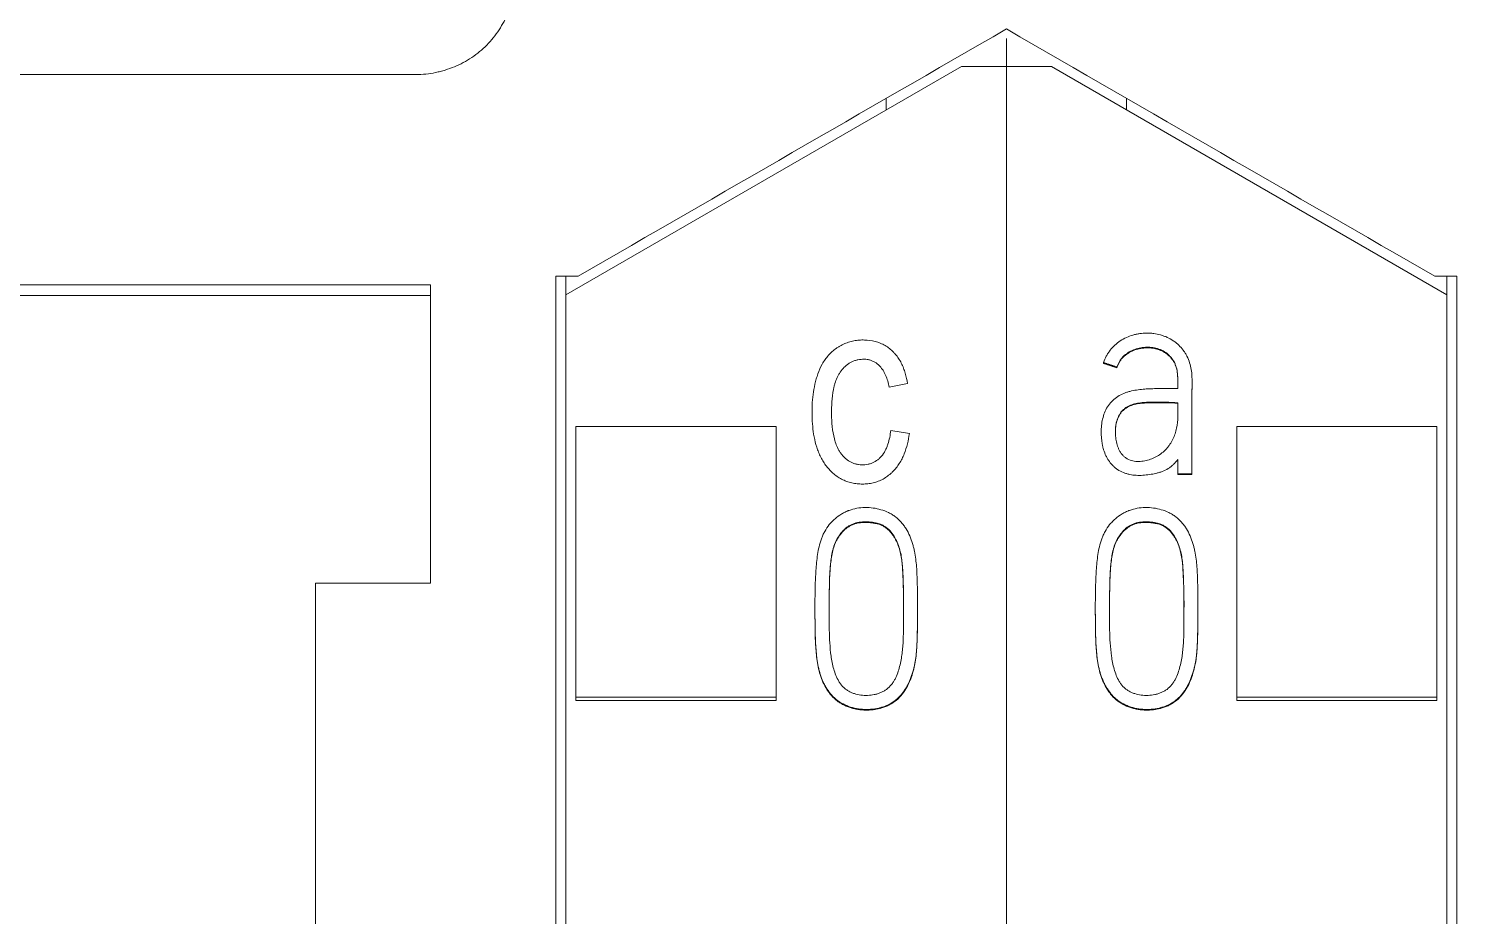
# Model space of a CAD drawing. Header units: millimetres. Extents: x 1359 to 3577, y 1336 to 3557.
# Drawn here: x 2826.41 to 2840.87, y 3309.29 to 3318.14 of the extents above; entities that cross this region are included whole.
import ezdxf

# ---------------------------------------------------------------- set-up
doc = ezdxf.new("R2010")
doc.units = ezdxf.units.MM
doc.set_wipeout_variables(frame=1)
doc.layers.add('000-PI-Oprema', color=30, linetype='Continuous', lineweight=5)

msp = doc.modelspace()

# ---------------------------------------------------------------- linework, layer by layer
for p, q in [((2956.571, 3315.201), (2756.571, 3315.201)), ((2956.571, 3313.805), (2756.571, 3313.805))]:
    msp.add_line(p, q)

# ---------------------------------------------------------------- next in the draw order: wipeouts: each hides what was drawn before it
msp.add_wipeout([(2801.371, 3330.083), (2836.171, 3330.083), (2836.171, 3183.083), (2801.371, 3183.083)])

# ---------------------------------------------------------------- next in the draw order: linework, layer by layer
at = {"layer": '000-PI-Oprema', "color": 0, "linetype": 'ByBlock', "lineweight": 0}
for p, q in [((2836.171, 3318.044), (2836.171, 3317.763)), ((2807.271, 3317.683), (2830.271, 3317.683)), ((2830.275, 3317.683), (2830.275, 3317.683)), ((2831.771, 3315.483), (2835.721, 3317.763)), ((2836.171, 3317.763), (2835.721, 3317.763)), ((2836.171, 3317.763), (2836.171, 3204.345)), ((2834.971, 3317.33), (2834.971, 3317.447)), ((2831.671, 3315.669), (2831.893, 3315.669)), ((2831.893, 3315.669), (2831.671, 3315.669)), ((2831.771, 3315.669), (2831.771, 3315.483)), ((2830.421, 3315.583), (2822.271, 3315.583)), ((2830.421, 3312.603), (2830.421, 3315.583)), ((2830.421, 3315.477), (2822.271, 3315.477)), ((2831.771, 3206.668), (2831.771, 3315.483)), ((2835.184, 3314.597), (2835, 3314.562)), ((2831.871, 3311.465), (2831.871, 3314.169)), ((2831.871, 3314.169), (2833.871, 3314.169)), ((2833.871, 3311.465), (2833.871, 3314.169)), ((2835.016, 3314.129), (2835.202, 3314.099)), ((2830.421, 3312.603), (2829.271, 3312.603)), ((2834.259, 3312.362), (2834.259, 3312.356)), ((2835.283, 3312.315), (2835.283, 3312.321)), ((2831.871, 3311.465), (2833.871, 3311.465)), ((2831.871, 3311.431), (2831.871, 3311.465)), ((2833.871, 3311.431), (2833.871, 3311.465)), ((2831.871, 3311.431), (2833.871, 3311.431))]:
    msp.add_line(p, q, dxfattribs=at)
for points, knots in [([(2831.271, 3318.683), (2831.271, 3318.617), (2831.265, 3318.553), (2831.246, 3318.458), (2831.238, 3318.426), (2831.219, 3318.364), (2831.208, 3318.333), (2831.171, 3318.242), (2831.14, 3318.185), (2831.087, 3318.103), (2831.068, 3318.077), (2831.026, 3318.026), (2831.004, 3318.001), (2830.936, 3317.932), (2830.886, 3317.891), (2830.804, 3317.836), (2830.776, 3317.819), (2830.718, 3317.788), (2830.659, 3317.76), (2830.598, 3317.738), (2830.551, 3317.723), (2830.535, 3317.719), (2830.503, 3317.711), (2830.487, 3317.707), (2830.407, 3317.69), (2830.341, 3317.683), (2830.275, 3317.683)], [0, 0, 0, 0, 0.125, 0.125, 0.1875, 0.1875, 0.25, 0.25, 0.375, 0.375, 0.4375, 0.4375, 0.5, 0.5, 0.625, 0.625, 0.6875, 0.6875, 0.75, 0.8125, 0.8125, 0.84375, 0.84375, 0.875, 0.875, 1, 1, 1, 1]), ([(2831.671, 3206.382), (2831.671, 3209.723), (2831.671, 3217.688), (2831.671, 3230.328), (2831.671, 3245.814), (2831.671, 3260.108), (2831.671, 3274.318), (2831.671, 3288.885), (2831.671, 3303.055), (2831.671, 3312.625), (2831.671, 3315.669)], [0, 0, 0, 0, 0.091483, 0.21812, 0.346206, 0.515858, 0.610111, 0.736264, 0.916066, 1, 1, 1, 1]), ([(2835.202, 3314.099), (2835.197, 3314.064), (2835.191, 3314.029), (2835.174, 3313.961), (2835.164, 3313.928), (2835.144, 3313.879), (2835.137, 3313.862), (2835.12, 3313.831), (2835.111, 3313.815), (2835.083, 3313.77), (2835.06, 3313.742), (2835.029, 3313.71), (2835.022, 3313.704), (2835.009, 3313.692), (2834.988, 3313.675), (2834.952, 3313.65), (2834.92, 3313.633), (2834.896, 3313.623), (2834.887, 3313.62), (2834.87, 3313.614), (2834.844, 3313.606), (2834.818, 3313.6), (2834.783, 3313.596), (2834.765, 3313.594), (2834.729, 3313.594), (2834.711, 3313.594), (2834.675, 3313.597), (2834.657, 3313.6), (2834.622, 3313.607), (2834.604, 3313.611), (2834.57, 3313.622), (2834.537, 3313.636), (2834.506, 3313.653), (2834.476, 3313.672), (2834.462, 3313.683), (2834.421, 3313.718), (2834.396, 3313.744), (2834.363, 3313.786), (2834.353, 3313.801), (2834.334, 3313.831), (2834.317, 3313.862), (2834.302, 3313.895), (2834.289, 3313.928), (2834.282, 3313.945), (2834.266, 3313.996), (2834.258, 3314.03), (2834.244, 3314.099), (2834.24, 3314.135), (2834.233, 3314.205), (2834.231, 3314.241), (2834.23, 3314.312), (2834.23, 3314.347), (2834.233, 3314.417), (2834.236, 3314.452), (2834.245, 3314.522), (2834.251, 3314.557), (2834.263, 3314.608), (2834.267, 3314.626), (2834.277, 3314.66), (2834.282, 3314.677), (2834.3, 3314.728), (2834.314, 3314.761), (2834.341, 3314.807), (2834.35, 3314.823), (2834.371, 3314.852), (2834.382, 3314.866), (2834.417, 3314.906), (2834.444, 3314.93), (2834.481, 3314.955), (2834.489, 3314.96), (2834.504, 3314.969), (2834.528, 3314.983), (2834.568, 3315.002), (2834.603, 3315.013), (2834.638, 3315.022), (2834.655, 3315.026), (2834.691, 3315.031), (2834.709, 3315.032), (2834.745, 3315.033), (2834.763, 3315.032), (2834.817, 3315.028), (2834.852, 3315.022), (2834.903, 3315.005), (2834.92, 3314.998), (2834.952, 3314.982), (2834.983, 3314.964), (2835.011, 3314.942), (2835.031, 3314.924), (2835.038, 3314.917), (2835.05, 3314.904), (2835.056, 3314.898), (2835.085, 3314.863), (2835.105, 3314.833), (2835.13, 3314.785), (2835.137, 3314.769), (2835.15, 3314.735), (2835.156, 3314.718), (2835.171, 3314.667), (2835.179, 3314.632), (2835.184, 3314.597)], [0, 0, 0, 0, 0.03125, 0.03125, 0.0625, 0.0625, 0.078125, 0.078125, 0.09375, 0.09375, 0.125, 0.125, 0.132813, 0.132813, 0.140625, 0.15625, 0.171875, 0.171875, 0.179688, 0.179688, 0.1875, 0.203125, 0.203125, 0.21875, 0.21875, 0.234375, 0.234375, 0.25, 0.25, 0.265625, 0.265625, 0.28125, 0.296875, 0.296875, 0.3125, 0.3125, 0.34375, 0.34375, 0.359375, 0.359375, 0.375, 0.390625, 0.390625, 0.40625, 0.40625, 0.4375, 0.4375, 0.46875, 0.46875, 0.5, 0.5, 0.53125, 0.53125, 0.5625, 0.5625, 0.59375, 0.59375, 0.609375, 0.609375, 0.625, 0.625, 0.65625, 0.65625, 0.671875, 0.671875, 0.6875, 0.6875, 0.71875, 0.71875, 0.726562, 0.726562, 0.734375, 0.75, 0.765625, 0.765625, 0.78125, 0.78125, 0.796875, 0.796875, 0.8125, 0.8125, 0.84375, 0.84375, 0.859375, 0.859375, 0.875, 0.890625, 0.890625, 0.898438, 0.898438, 0.90625, 0.90625, 0.9375, 0.9375, 0.953125, 0.953125, 0.96875, 0.96875, 1, 1, 1, 1]), ([(2835, 3314.562), (2834.996, 3314.583), (2834.992, 3314.603), (2834.98, 3314.643), (2834.973, 3314.662), (2834.961, 3314.691), (2834.956, 3314.7), (2834.946, 3314.719), (2834.935, 3314.737), (2834.922, 3314.753), (2834.909, 3314.769), (2834.901, 3314.777), (2834.878, 3314.798), (2834.861, 3314.81), (2834.833, 3314.824), (2834.823, 3314.828), (2834.803, 3314.834), (2834.792, 3314.836), (2834.772, 3314.839), (2834.761, 3314.84), (2834.74, 3314.841), (2834.729, 3314.84), (2834.709, 3314.838), (2834.698, 3314.837), (2834.678, 3314.833), (2834.667, 3314.83), (2834.637, 3314.82), (2834.618, 3314.811), (2834.592, 3314.794), (2834.583, 3314.788), (2834.567, 3314.774), (2834.559, 3314.767), (2834.537, 3314.745), (2834.524, 3314.729), (2834.506, 3314.703), (2834.5, 3314.694), (2834.49, 3314.676), (2834.485, 3314.666), (2834.473, 3314.638), (2834.465, 3314.619), (2834.456, 3314.589), (2834.453, 3314.579), (2834.448, 3314.558), (2834.446, 3314.548), (2834.436, 3314.497), (2834.431, 3314.456), (2834.425, 3314.374), (2834.424, 3314.333), (2834.425, 3314.25), (2834.427, 3314.209), (2834.436, 3314.126), (2834.443, 3314.086), (2834.458, 3314.025), (2834.465, 3314.005), (2834.479, 3313.967), (2834.488, 3313.948), (2834.504, 3313.921), (2834.51, 3313.912), (2834.522, 3313.895), (2834.535, 3313.879), (2834.549, 3313.864), (2834.564, 3313.849), (2834.572, 3313.842), (2834.597, 3313.824), (2834.615, 3313.813), (2834.644, 3313.801), (2834.654, 3313.798), (2834.674, 3313.792), (2834.695, 3313.788), (2834.716, 3313.786), (2834.737, 3313.786), (2834.747, 3313.786), (2834.768, 3313.787), (2834.779, 3313.789), (2834.799, 3313.793), (2834.809, 3313.796), (2834.839, 3313.806), (2834.858, 3313.816), (2834.883, 3313.834), (2834.892, 3313.84), (2834.907, 3313.854), (2834.914, 3313.862), (2834.921, 3313.87)], [0, 0, 0, 0, 0.03125, 0.03125, 0.0625, 0.0625, 0.078125, 0.078125, 0.09375, 0.109375, 0.109375, 0.125, 0.125, 0.15625, 0.15625, 0.171875, 0.171875, 0.1875, 0.1875, 0.203125, 0.203125, 0.21875, 0.21875, 0.234375, 0.234375, 0.25, 0.25, 0.28125, 0.28125, 0.296875, 0.296875, 0.3125, 0.3125, 0.34375, 0.34375, 0.359375, 0.359375, 0.375, 0.375, 0.40625, 0.40625, 0.421875, 0.421875, 0.4375, 0.4375, 0.5, 0.5, 0.5625, 0.5625, 0.625, 0.625, 0.6875, 0.6875, 0.71875, 0.71875, 0.75, 0.75, 0.765625, 0.765625, 0.78125, 0.796875, 0.796875, 0.8125, 0.8125, 0.84375, 0.84375, 0.859375, 0.859375, 0.875, 0.890625, 0.890625, 0.90625, 0.90625, 0.921875, 0.921875, 0.9375, 0.9375, 0.96875, 0.96875, 0.984375, 0.984375, 1, 1, 1, 1]), ([(2834.921, 3313.87), (2834.937, 3313.887), (2834.95, 3313.907), (2834.966, 3313.938), (2834.971, 3313.948), (2834.98, 3313.97), (2834.984, 3313.981), (2834.995, 3314.014), (2835.001, 3314.037), (2835.01, 3314.083), (2835.013, 3314.106), (2835.016, 3314.129)], [0, 0, 0, 0, 0.25, 0.25, 0.375, 0.375, 0.5, 0.5, 0.75, 0.75, 1, 1, 1, 1]), ([(2834.6, 3313.331), (2834.626, 3313.34), (2834.652, 3313.347), (2834.704, 3313.357), (2834.731, 3313.359), (2834.786, 3313.36), (2834.813, 3313.358), (2834.866, 3313.351), (2834.892, 3313.345), (2834.944, 3313.33), (2834.97, 3313.321), (2835.006, 3313.303), (2835.018, 3313.297), (2835.041, 3313.283), (2835.052, 3313.275), (2835.085, 3313.251), (2835.104, 3313.233), (2835.13, 3313.202), (2835.139, 3313.192), (2835.155, 3313.17), (2835.162, 3313.159), (2835.183, 3313.124), (2835.195, 3313.1), (2835.216, 3313.051), (2835.225, 3313.026), (2835.237, 3312.988), (2835.241, 3312.975), (2835.247, 3312.949), (2835.256, 3312.91), (2835.271, 3312.819), (2835.276, 3312.74), (2835.28, 3312.634), (2835.282, 3312.581), (2835.283, 3312.476), (2835.283, 3312.423), (2835.283, 3312.317), (2835.283, 3312.212), (2835.282, 3312.106), (2835.278, 3312), (2835.276, 3311.948), (2835.265, 3311.843), (2835.256, 3311.79), (2835.239, 3311.726), (2835.235, 3311.713), (2835.227, 3311.687), (2835.222, 3311.674), (2835.208, 3311.636), (2835.198, 3311.612), (2835.179, 3311.576), (2835.173, 3311.564), (2835.159, 3311.541), (2835.151, 3311.53), (2835.128, 3311.497), (2835.11, 3311.477), (2835.081, 3311.449), (2835.071, 3311.44), (2835.049, 3311.424), (2835.038, 3311.416), (2835.004, 3311.395), (2834.979, 3311.383), (2834.941, 3311.369), (2834.928, 3311.365), (2834.902, 3311.357), (2834.889, 3311.354), (2834.849, 3311.347), (2834.822, 3311.344), (2834.768, 3311.342), (2834.741, 3311.343), (2834.687, 3311.349), (2834.661, 3311.354), (2834.622, 3311.364), (2834.609, 3311.368), (2834.583, 3311.378), (2834.57, 3311.383), (2834.534, 3311.4), (2834.51, 3311.413), (2834.478, 3311.437), (2834.467, 3311.446), (2834.447, 3311.464), (2834.437, 3311.474), (2834.41, 3311.504), (2834.394, 3311.525), (2834.372, 3311.56), (2834.365, 3311.571), (2834.352, 3311.595), (2834.346, 3311.607), (2834.33, 3311.644), (2834.32, 3311.669), (2834.308, 3311.707), (2834.305, 3311.72), (2834.298, 3311.746), (2834.295, 3311.76), (2834.287, 3311.799), (2834.282, 3311.826), (2834.265, 3311.958), (2834.262, 3312.065), (2834.26, 3312.225), (2834.259, 3312.278), (2834.259, 3312.385), (2834.259, 3312.438), (2834.261, 3312.545), (2834.262, 3312.598), (2834.267, 3312.704), (2834.27, 3312.757), (2834.281, 3312.863), (2834.288, 3312.916), (2834.306, 3312.994), (2834.314, 3313.02), (2834.328, 3313.059), (2834.333, 3313.071), (2834.344, 3313.096), (2834.35, 3313.108), (2834.37, 3313.144), (2834.385, 3313.167), (2834.411, 3313.199), (2834.42, 3313.209), (2834.439, 3313.228), (2834.449, 3313.238), (2834.48, 3313.265), (2834.502, 3313.281), (2834.538, 3313.302), (2834.55, 3313.308), (2834.568, 3313.317), (2834.578, 3313.322), (2834.587, 3313.326), (2834.594, 3313.328), (2834.597, 3313.329), (2834.6, 3313.331)], [0, 0, 0, 0, 0.015625, 0.015625, 0.03125, 0.03125, 0.046875, 0.046875, 0.0625, 0.0625, 0.078125, 0.078125, 0.085937, 0.085937, 0.09375, 0.09375, 0.109375, 0.109375, 0.117187, 0.117187, 0.125, 0.125, 0.140625, 0.140625, 0.15625, 0.15625, 0.164063, 0.164063, 0.171875, 0.1875, 0.21875, 0.21875, 0.25, 0.25, 0.28125, 0.28125, 0.3125, 0.34375, 0.34375, 0.375, 0.375, 0.40625, 0.40625, 0.414063, 0.414063, 0.421875, 0.421875, 0.4375, 0.4375, 0.445313, 0.445313, 0.453125, 0.453125, 0.46875, 0.46875, 0.476563, 0.476563, 0.484375, 0.484375, 0.5, 0.5, 0.507813, 0.507813, 0.515625, 0.515625, 0.53125, 0.53125, 0.546875, 0.546875, 0.5625, 0.5625, 0.570313, 0.570313, 0.578125, 0.578125, 0.59375, 0.59375, 0.601563, 0.601563, 0.609375, 0.609375, 0.625, 0.625, 0.632813, 0.632813, 0.640625, 0.640625, 0.65625, 0.65625, 0.664063, 0.664063, 0.671875, 0.671875, 0.6875, 0.6875, 0.75, 0.75, 0.78125, 0.78125, 0.8125, 0.8125, 0.84375, 0.84375, 0.875, 0.875, 0.90625, 0.90625, 0.921875, 0.921875, 0.929688, 0.929688, 0.9375, 0.9375, 0.953125, 0.953125, 0.960938, 0.960938, 0.96875, 0.96875, 0.984375, 0.984375, 0.992188, 0.992188, 0.996094, 0.998047, 0.998047, 1, 1, 1, 1]), ([(2834.943, 3313.178), (2834.963, 3313.167), (2834.981, 3313.154), (2835.013, 3313.123), (2835.027, 3313.105), (2835.052, 3313.068), (2835.063, 3313.049), (2835.082, 3313.009), (2835.091, 3312.988), (2835.112, 3312.924), (2835.121, 3312.881), (2835.129, 3312.815), (2835.131, 3312.793), (2835.135, 3312.748), (2835.136, 3312.726), (2835.141, 3312.615), (2835.144, 3312.526), (2835.145, 3312.348), (2835.144, 3312.259), (2835.143, 3312.125), (2835.142, 3312.058), (2835.138, 3311.991), (2835.134, 3311.947), (2835.132, 3311.925), (2835.124, 3311.859), (2835.116, 3311.815), (2835.099, 3311.751), (2835.093, 3311.729), (2835.078, 3311.687), (2835.069, 3311.666), (2835.054, 3311.637), (2835.048, 3311.627), (2835.036, 3311.608), (2835.029, 3311.599), (2835.009, 3311.573), (2834.993, 3311.557), (2834.966, 3311.537), (2834.956, 3311.531), (2834.936, 3311.52), (2834.926, 3311.515), (2834.906, 3311.506), (2834.895, 3311.502), (2834.873, 3311.496), (2834.863, 3311.493), (2834.83, 3311.486), (2834.808, 3311.484), (2834.774, 3311.483), (2834.763, 3311.483), (2834.74, 3311.484), (2834.729, 3311.485), (2834.696, 3311.489), (2834.674, 3311.494), (2834.642, 3311.504), (2834.631, 3311.508), (2834.611, 3311.517), (2834.591, 3311.528), (2834.572, 3311.54), (2834.554, 3311.554), (2834.546, 3311.562), (2834.53, 3311.578), (2834.523, 3311.586), (2834.51, 3311.604), (2834.504, 3311.614), (2834.486, 3311.642), (2834.477, 3311.663), (2834.46, 3311.704), (2834.453, 3311.725), (2834.441, 3311.768), (2834.436, 3311.789), (2834.427, 3311.833), (2834.416, 3311.898), (2834.41, 3311.963), (2834.402, 3312.094), (2834.401, 3312.182), (2834.401, 3312.314), (2834.401, 3312.358), (2834.401, 3312.446), (2834.402, 3312.49), (2834.403, 3312.578), (2834.404, 3312.622), (2834.408, 3312.709), (2834.411, 3312.753), (2834.419, 3312.841), (2834.425, 3312.884), (2834.438, 3312.938), (2834.441, 3312.949), (2834.447, 3312.97), (2834.45, 3312.98), (2834.462, 3313.011), (2834.471, 3313.031), (2834.493, 3313.069), (2834.505, 3313.087), (2834.533, 3313.121), (2834.548, 3313.137), (2834.574, 3313.159), (2834.583, 3313.165), (2834.601, 3313.177), (2834.611, 3313.183), (2834.631, 3313.192), (2834.641, 3313.197), (2834.662, 3313.204), (2834.673, 3313.207), (2834.705, 3313.213), (2834.727, 3313.216), (2834.76, 3313.217), (2834.772, 3313.217), (2834.794, 3313.216), (2834.805, 3313.215), (2834.838, 3313.211), (2834.859, 3313.208), (2834.892, 3313.2), (2834.902, 3313.196), (2834.918, 3313.19), (2834.926, 3313.187), (2834.933, 3313.184), (2834.938, 3313.181), (2834.941, 3313.18), (2834.943, 3313.178)], [0, 0, 0, 0, 0.015625, 0.015625, 0.03125, 0.03125, 0.046875, 0.046875, 0.0625, 0.0625, 0.09375, 0.09375, 0.109375, 0.109375, 0.125, 0.125, 0.1875, 0.1875, 0.25, 0.25, 0.28125, 0.296875, 0.296875, 0.3125, 0.3125, 0.34375, 0.34375, 0.359375, 0.359375, 0.375, 0.375, 0.382812, 0.382812, 0.390625, 0.390625, 0.40625, 0.40625, 0.414062, 0.414062, 0.421875, 0.421875, 0.429687, 0.429687, 0.4375, 0.4375, 0.453125, 0.453125, 0.460937, 0.460937, 0.46875, 0.46875, 0.484375, 0.484375, 0.492187, 0.492187, 0.5, 0.507812, 0.507812, 0.515625, 0.515625, 0.523437, 0.523437, 0.53125, 0.53125, 0.546875, 0.546875, 0.5625, 0.5625, 0.578125, 0.578125, 0.59375, 0.625, 0.625, 0.6875, 0.6875, 0.71875, 0.71875, 0.75, 0.75, 0.78125, 0.78125, 0.8125, 0.8125, 0.84375, 0.84375, 0.851562, 0.851562, 0.859375, 0.859375, 0.875, 0.875, 0.890625, 0.890625, 0.90625, 0.90625, 0.914062, 0.914062, 0.921875, 0.921875, 0.929687, 0.929687, 0.9375, 0.9375, 0.953125, 0.953125, 0.960937, 0.960937, 0.96875, 0.96875, 0.984375, 0.984375, 0.992187, 0.992187, 0.996094, 0.998047, 0.998047, 1, 1, 1, 1]), ([(2834.943, 3313.172), (2834.923, 3313.183), (2834.902, 3313.191), (2834.87, 3313.199), (2834.859, 3313.201), (2834.837, 3313.205), (2834.826, 3313.206), (2834.792, 3313.21), (2834.77, 3313.211), (2834.726, 3313.209), (2834.704, 3313.207), (2834.671, 3313.2), (2834.66, 3313.197), (2834.639, 3313.19), (2834.628, 3313.185), (2834.608, 3313.175), (2834.599, 3313.17), (2834.58, 3313.157), (2834.571, 3313.15), (2834.554, 3313.136), (2834.546, 3313.128), (2834.53, 3313.112), (2834.523, 3313.103), (2834.502, 3313.077), (2834.49, 3313.058), (2834.474, 3313.029), (2834.469, 3313.019), (2834.46, 3312.998), (2834.456, 3312.988), (2834.444, 3312.956), (2834.438, 3312.935), (2834.424, 3312.87), (2834.418, 3312.826), (2834.41, 3312.738), (2834.407, 3312.694), (2834.404, 3312.605), (2834.403, 3312.561), (2834.401, 3312.472), (2834.401, 3312.428), (2834.401, 3312.345), (2834.401, 3312.306), (2834.401, 3312.267)], [0, 0, 0, 0, 0.050638, 0.050638, 0.075957, 0.075957, 0.101276, 0.101276, 0.151914, 0.151914, 0.202552, 0.202552, 0.227871, 0.227871, 0.25319, 0.25319, 0.278509, 0.278509, 0.303828, 0.303828, 0.329147, 0.329147, 0.354466, 0.354466, 0.405104, 0.405104, 0.430423, 0.430423, 0.455742, 0.455742, 0.50638, 0.50638, 0.607656, 0.607656, 0.708933, 0.708933, 0.810209, 0.810209, 0.911485, 0.911485, 1, 1, 1, 1]), ([(2835.145, 3312.363), (2835.145, 3312.388), (2835.145, 3312.413), (2835.143, 3312.526), (2835.141, 3312.615), (2835.134, 3312.747), (2835.132, 3312.791), (2835.12, 3312.878), (2835.111, 3312.921), (2835.09, 3312.983), (2835.082, 3313.004), (2835.067, 3313.034), (2835.062, 3313.043), (2835.051, 3313.063), (2835.039, 3313.081), (2835.026, 3313.099), (2835.012, 3313.116), (2835.005, 3313.125), (2834.988, 3313.14), (2834.98, 3313.147), (2834.967, 3313.157), (2834.962, 3313.161), (2834.953, 3313.167), (2834.948, 3313.169), (2834.943, 3313.172)], [0, 0, 0, 0, 0.086827, 0.086827, 0.391218, 0.391218, 0.543414, 0.543414, 0.695609, 0.695609, 0.771707, 0.771707, 0.809756, 0.809756, 0.847805, 0.885853, 0.885853, 0.923902, 0.923902, 0.961951, 0.961951, 0.980976, 0.980976, 1, 1, 1, 1]), ([(2829.271, 3312.603), (2829.271, 3310.58), (2829.271, 3302.031), (2829.271, 3288.885), (2829.271, 3274.318), (2829.271, 3260.108), (2829.271, 3245.814), (2829.271, 3230.328), (2829.271, 3217.569), (2829.271, 3208.688), (2829.271, 3204.43), (2829.271, 3203.633)], [0, 0, 0, 0, 0.055935, 0.236292, 0.362833, 0.457376, 0.627551, 0.756032, 0.883059, 0.978086, 1, 1, 1, 1]), ([(2834.259, 3312.356), (2834.259, 3312.294), (2834.26, 3312.231), (2834.261, 3312.115), (2834.262, 3312.061), (2834.267, 3311.955), (2834.271, 3311.901), (2834.286, 3311.795), (2834.296, 3311.742), (2834.315, 3311.678), (2834.32, 3311.665), (2834.329, 3311.64), (2834.334, 3311.628), (2834.35, 3311.591), (2834.363, 3311.568), (2834.384, 3311.534), (2834.392, 3311.523), (2834.408, 3311.501), (2834.416, 3311.491), (2834.443, 3311.461), (2834.463, 3311.442), (2834.495, 3311.418), (2834.506, 3311.411), (2834.53, 3311.397), (2834.541, 3311.39), (2834.578, 3311.373), (2834.603, 3311.363), (2834.642, 3311.352), (2834.655, 3311.349), (2834.682, 3311.344), (2834.695, 3311.342), (2834.735, 3311.337), (2834.762, 3311.336), (2834.803, 3311.337), (2834.816, 3311.338), (2834.843, 3311.34), (2834.856, 3311.342), (2834.896, 3311.349), (2834.922, 3311.356), (2834.96, 3311.369), (2834.973, 3311.375), (2834.997, 3311.386), (2835.009, 3311.392), (2835.044, 3311.413), (2835.066, 3311.428), (2835.096, 3311.456), (2835.105, 3311.466), (2835.123, 3311.486), (2835.14, 3311.507), (2835.155, 3311.529), (2835.169, 3311.552), (2835.176, 3311.564), (2835.195, 3311.599), (2835.206, 3311.624), (2835.225, 3311.674), (2835.233, 3311.699), (2835.247, 3311.751), (2835.253, 3311.777), (2835.263, 3311.83), (2835.267, 3311.856), (2835.275, 3311.936), (2835.278, 3311.989), (2835.281, 3312.095), (2835.282, 3312.148), (2835.283, 3312.239), (2835.283, 3312.277), (2835.283, 3312.314)], [0, 0, 0, 0, 0.073866, 0.073866, 0.136839, 0.136839, 0.199811, 0.199811, 0.262783, 0.262783, 0.278526, 0.278526, 0.29427, 0.29427, 0.325756, 0.325756, 0.341499, 0.341499, 0.357242, 0.357242, 0.388728, 0.388728, 0.404471, 0.404471, 0.420214, 0.420214, 0.4517, 0.4517, 0.467443, 0.467443, 0.483186, 0.483186, 0.514673, 0.514673, 0.530416, 0.530416, 0.546159, 0.546159, 0.577645, 0.577645, 0.593388, 0.593388, 0.609131, 0.609131, 0.640617, 0.640617, 0.65636, 0.65636, 0.672103, 0.687846, 0.687846, 0.703589, 0.703589, 0.735076, 0.735076, 0.766562, 0.766562, 0.798048, 0.798048, 0.829534, 0.829534, 0.892506, 0.892506, 0.955479, 0.955479, 1, 1, 1, 1])]:
    msp.add_open_spline(points, degree=3, knots=knots, dxfattribs=at)
for points in [[(2836.171, 3318.139), (2834.745, 3317.315), (2833.319, 3316.492), (2831.893, 3315.669)], [(2830.271, 3317.683), (2830.273, 3317.683), (2830.274, 3317.683), (2830.275, 3317.683)]]:
    msp.add_open_spline(points, degree=3, dxfattribs=at)

# ---------------------------------------------------------------- next in the draw order: wipeouts: each hides what was drawn before it
msp.add_wipeout([(2836.171, 3330.083), (2870.971, 3330.083), (2870.971, 3183.083), (2836.171, 3183.083)])

# ---------------------------------------------------------------- next in the draw order: linework, layer by layer
for p, q in [((2836.171, 3318.044), (2836.171, 3317.763)), ((2836.171, 3317.763), (2836.171, 3204.345)), ((2836.621, 3317.763), (2836.171, 3317.763)), ((2836.621, 3317.763), (2840.571, 3315.483)), ((2837.371, 3317.33), (2837.371, 3317.447)), ((2840.671, 3315.669), (2840.45, 3315.669)), ((2840.671, 3315.669), (2840.45, 3315.669)), ((2840.571, 3315.669), (2840.571, 3315.483)), ((2840.571, 3315.483), (2840.571, 3206.668)), ((2837.141, 3314.807), (2837.141, 3314.8)), ((2837.275, 3314.762), (2837.275, 3314.756)), ((2838.026, 3314.606), (2838.026, 3314.612)), ((2837.882, 3314.406), (2837.882, 3314.269)), ((2837.118, 3314.117), (2837.118, 3314.111)), ((2838.471, 3311.465), (2838.471, 3314.169)), ((2840.471, 3314.169), (2838.471, 3314.169)), ((2840.471, 3311.465), (2840.471, 3314.169)), ((2837.882, 3313.838), (2837.882, 3313.695)), ((2837.882, 3313.695), (2837.882, 3313.688)), ((2837.882, 3313.695), (2838.023, 3313.695)), ((2838.023, 3313.688), (2837.882, 3313.688)), ((2838.023, 3313.695), (2838.023, 3313.688)), ((2837.059, 3312.362), (2837.059, 3312.356)), ((2838.083, 3312.315), (2838.083, 3312.321)), ((2838.471, 3311.431), (2838.471, 3311.465)), ((2840.471, 3311.465), (2838.471, 3311.465)), ((2840.471, 3311.431), (2840.471, 3311.465)), ((2840.471, 3311.431), (2838.471, 3311.431))]:
    msp.add_line(p, q, dxfattribs=at)
msp.add_polyline3d([(2837.141, 3314.8, 0), (2837.144, 3314.799, 0), (2837.147, 3314.799, 0), (2837.149, 3314.798, 0), (2837.152, 3314.797, 0), (2837.155, 3314.796, 0), (2837.157, 3314.795, 0), (2837.16, 3314.794, 0), (2837.163, 3314.793, 0), (2837.165, 3314.792, 0), (2837.168, 3314.792, 0), (2837.171, 3314.791, 0), (2837.173, 3314.79, 0), (2837.176, 3314.789, 0), (2837.179, 3314.788, 0), (2837.181, 3314.787, 0), (2837.184, 3314.786, 0), (2837.187, 3314.785, 0), (2837.189, 3314.784, 0), (2837.192, 3314.784, 0), (2837.195, 3314.783, 0), (2837.197, 3314.782, 0), (2837.2, 3314.781, 0), (2837.203, 3314.78, 0), (2837.205, 3314.779, 0), (2837.208, 3314.778, 0), (2837.211, 3314.777, 0), (2837.213, 3314.777, 0), (2837.216, 3314.776, 0), (2837.219, 3314.775, 0), (2837.221, 3314.774, 0), (2837.224, 3314.773, 0), (2837.227, 3314.772, 0), (2837.229, 3314.771, 0), (2837.232, 3314.77, 0), (2837.235, 3314.769, 0), (2837.237, 3314.769, 0), (2837.24, 3314.768, 0), (2837.243, 3314.767, 0), (2837.245, 3314.766, 0), (2837.248, 3314.765, 0), (2837.251, 3314.764, 0), (2837.253, 3314.763, 0), (2837.256, 3314.762, 0), (2837.259, 3314.762, 0), (2837.261, 3314.761, 0), (2837.264, 3314.76, 0), (2837.267, 3314.759, 0), (2837.269, 3314.758, 0), (2837.272, 3314.757, 0), (2837.275, 3314.756, 0)], dxfattribs=at)
for points in [[(2840.45, 3315.669), (2839.023, 3316.492), (2837.597, 3317.315), (2836.171, 3318.139)], [(2838.026, 3314.606), (2838.026, 3314.579), (2838.025, 3314.552), (2838.024, 3314.525)]]:
    msp.add_open_spline(points, degree=3, dxfattribs=at)
for points, knots in [([(2840.671, 3315.669), (2840.671, 3312.625), (2840.671, 3303.055), (2840.671, 3288.885), (2840.671, 3274.318), (2840.671, 3260.108), (2840.671, 3245.814), (2840.671, 3230.328), (2840.671, 3217.688), (2840.671, 3209.723), (2840.671, 3206.382)], [0, 0, 0, 0, 0.083934, 0.263736, 0.389889, 0.484142, 0.653794, 0.78188, 0.908517, 1, 1, 1, 1]), ([(2838.023, 3313.695), (2838.023, 3313.787), (2838.023, 3313.88), (2838.023, 3314.019), (2838.023, 3314.066), (2838.024, 3314.158), (2838.024, 3314.205), (2838.024, 3314.274), (2838.024, 3314.298), (2838.023, 3314.344), (2838.023, 3314.39), (2838.023, 3314.437), (2838.023, 3314.483), (2838.024, 3314.506), (2838.025, 3314.576), (2838.027, 3314.622), (2838.023, 3314.692), (2838.021, 3314.715), (2838.013, 3314.761), (2838.007, 3314.783), (2837.994, 3314.827), (2837.985, 3314.849), (2837.969, 3314.88), (2837.964, 3314.891), (2837.952, 3314.91), (2837.945, 3314.92), (2837.924, 3314.948), (2837.909, 3314.965), (2837.884, 3314.989), (2837.875, 3314.997), (2837.857, 3315.011), (2837.847, 3315.018), (2837.818, 3315.038), (2837.798, 3315.049), (2837.766, 3315.064), (2837.755, 3315.068), (2837.733, 3315.076), (2837.722, 3315.08), (2837.689, 3315.089), (2837.666, 3315.094), (2837.631, 3315.099), (2837.619, 3315.1), (2837.596, 3315.101), (2837.584, 3315.102), (2837.549, 3315.102), (2837.526, 3315.1), (2837.492, 3315.095), (2837.48, 3315.093), (2837.457, 3315.088), (2837.446, 3315.085), (2837.39, 3315.069), (2837.348, 3315.049), (2837.289, 3315.01), (2837.271, 3314.996), (2837.237, 3314.965), (2837.221, 3314.948), (2837.2, 3314.92), (2837.193, 3314.911), (2837.18, 3314.891), (2837.163, 3314.861), (2837.149, 3314.829), (2837.141, 3314.807)], [0, 0, 0, 0, 0.125, 0.125, 0.1875, 0.1875, 0.25, 0.25, 0.28125, 0.28125, 0.3125, 0.34375, 0.34375, 0.375, 0.375, 0.4375, 0.4375, 0.46875, 0.46875, 0.5, 0.5, 0.53125, 0.53125, 0.546875, 0.546875, 0.5625, 0.5625, 0.59375, 0.59375, 0.609375, 0.609375, 0.625, 0.625, 0.65625, 0.65625, 0.671875, 0.671875, 0.6875, 0.6875, 0.71875, 0.71875, 0.734375, 0.734375, 0.75, 0.75, 0.78125, 0.78125, 0.796875, 0.796875, 0.8125, 0.8125, 0.875, 0.875, 0.90625, 0.90625, 0.9375, 0.9375, 0.953125, 0.953125, 0.96875, 1, 1, 1, 1]), ([(2837.275, 3314.762), (2837.281, 3314.782), (2837.29, 3314.8), (2837.305, 3314.827), (2837.311, 3314.835), (2837.323, 3314.851), (2837.33, 3314.859), (2837.352, 3314.881), (2837.368, 3314.893), (2837.402, 3314.916), (2837.421, 3314.925), (2837.458, 3314.941), (2837.478, 3314.947), (2837.518, 3314.956), (2837.538, 3314.959), (2837.569, 3314.961), (2837.579, 3314.961), (2837.599, 3314.96), (2837.61, 3314.959), (2837.64, 3314.956), (2837.66, 3314.952), (2837.69, 3314.943), (2837.699, 3314.94), (2837.718, 3314.932), (2837.728, 3314.928), (2837.755, 3314.913), (2837.772, 3314.901), (2837.795, 3314.881), (2837.802, 3314.874), (2837.816, 3314.859), (2837.829, 3314.843), (2837.84, 3314.826), (2837.85, 3314.808), (2837.854, 3314.799), (2837.866, 3314.77), (2837.871, 3314.751), (2837.877, 3314.721), (2837.879, 3314.711), (2837.881, 3314.69), (2837.881, 3314.68), (2837.882, 3314.649), (2837.882, 3314.629), (2837.882, 3314.588), (2837.882, 3314.568), (2837.882, 3314.547)], [0, 0, 0, 0, 0.0625, 0.0625, 0.09375, 0.09375, 0.125, 0.125, 0.1875, 0.1875, 0.25, 0.25, 0.3125, 0.3125, 0.375, 0.375, 0.40625, 0.40625, 0.4375, 0.4375, 0.5, 0.5, 0.53125, 0.53125, 0.5625, 0.5625, 0.625, 0.625, 0.65625, 0.65625, 0.6875, 0.71875, 0.71875, 0.75, 0.75, 0.8125, 0.8125, 0.84375, 0.84375, 0.875, 0.875, 0.9375, 0.9375, 1, 1, 1, 1]), ([(2837.882, 3314.634), (2837.882, 3314.644), (2837.882, 3314.653), (2837.881, 3314.673), (2837.881, 3314.684), (2837.879, 3314.704), (2837.877, 3314.714), (2837.872, 3314.744), (2837.866, 3314.764), (2837.854, 3314.792), (2837.85, 3314.801), (2837.84, 3314.819), (2837.829, 3314.836), (2837.816, 3314.852), (2837.803, 3314.867), (2837.795, 3314.874), (2837.772, 3314.895), (2837.755, 3314.906), (2837.728, 3314.921), (2837.719, 3314.925), (2837.7, 3314.933), (2837.681, 3314.94), (2837.661, 3314.945), (2837.641, 3314.949), (2837.63, 3314.951), (2837.6, 3314.954), (2837.579, 3314.955), (2837.549, 3314.953), (2837.538, 3314.952), (2837.518, 3314.949), (2837.508, 3314.948), (2837.478, 3314.941), (2837.458, 3314.935), (2837.43, 3314.923), (2837.421, 3314.919), (2837.403, 3314.909), (2837.394, 3314.904), (2837.368, 3314.887), (2837.352, 3314.875), (2837.33, 3314.853), (2837.323, 3314.845), (2837.311, 3314.829), (2837.299, 3314.812), (2837.29, 3314.794), (2837.282, 3314.775), (2837.278, 3314.766), (2837.275, 3314.756)], [0, 0, 0, 0, 0.033132, 0.033132, 0.067663, 0.067663, 0.102194, 0.102194, 0.171256, 0.171256, 0.205787, 0.205787, 0.240318, 0.274849, 0.274849, 0.30938, 0.30938, 0.378442, 0.378442, 0.412973, 0.412973, 0.447504, 0.482035, 0.482035, 0.516566, 0.516566, 0.585628, 0.585628, 0.620159, 0.620159, 0.65469, 0.65469, 0.723752, 0.723752, 0.758283, 0.758283, 0.792814, 0.792814, 0.861876, 0.861876, 0.896407, 0.896407, 0.930938, 0.965469, 0.965469, 1, 1, 1, 1]), ([(2837.882, 3314.547), (2837.838, 3314.548), (2837.794, 3314.548), (2837.728, 3314.548), (2837.706, 3314.547), (2837.662, 3314.547), (2837.618, 3314.546), (2837.574, 3314.544), (2837.53, 3314.54), (2837.508, 3314.538), (2837.464, 3314.532), (2837.442, 3314.529), (2837.41, 3314.521), (2837.399, 3314.518), (2837.378, 3314.512), (2837.368, 3314.509), (2837.337, 3314.497), (2837.317, 3314.488), (2837.279, 3314.466), (2837.262, 3314.453), (2837.228, 3314.424), (2837.213, 3314.409), (2837.186, 3314.374), (2837.174, 3314.356), (2837.155, 3314.316), (2837.147, 3314.296), (2837.134, 3314.254), (2837.129, 3314.233), (2837.124, 3314.201), (2837.123, 3314.19), (2837.12, 3314.168), (2837.118, 3314.135), (2837.118, 3314.103), (2837.12, 3314.06), (2837.122, 3314.038), (2837.127, 3314.006), (2837.128, 3313.995), (2837.133, 3313.973), (2837.135, 3313.962), (2837.143, 3313.931), (2837.15, 3313.91), (2837.163, 3313.88), (2837.168, 3313.87), (2837.178, 3313.851), (2837.184, 3313.841), (2837.202, 3313.814), (2837.215, 3313.797), (2837.238, 3313.773), (2837.246, 3313.766), (2837.263, 3313.752), (2837.272, 3313.745), (2837.3, 3313.727), (2837.319, 3313.717), (2837.35, 3313.705), (2837.36, 3313.701), (2837.381, 3313.695), (2837.392, 3313.692), (2837.424, 3313.685), (2837.446, 3313.682), (2837.49, 3313.68), (2837.512, 3313.68), (2837.556, 3313.683), (2837.578, 3313.685), (2837.621, 3313.692), (2837.643, 3313.696), (2837.675, 3313.703), (2837.685, 3313.706), (2837.707, 3313.712), (2837.717, 3313.716), (2837.748, 3313.727), (2837.768, 3313.736), (2837.796, 3313.754), (2837.805, 3313.76), (2837.822, 3313.774), (2837.83, 3313.781), (2837.854, 3313.804), (2837.869, 3313.821), (2837.882, 3313.838)], [0, 0, 0, 0, 0.0625, 0.0625, 0.09375, 0.09375, 0.125, 0.15625, 0.15625, 0.1875, 0.1875, 0.21875, 0.21875, 0.234375, 0.234375, 0.25, 0.25, 0.28125, 0.28125, 0.3125, 0.3125, 0.34375, 0.34375, 0.375, 0.375, 0.40625, 0.40625, 0.4375, 0.4375, 0.453125, 0.453125, 0.46875, 0.5, 0.5, 0.53125, 0.53125, 0.546875, 0.546875, 0.5625, 0.5625, 0.59375, 0.59375, 0.609375, 0.609375, 0.625, 0.625, 0.65625, 0.65625, 0.671875, 0.671875, 0.6875, 0.6875, 0.71875, 0.71875, 0.734375, 0.734375, 0.75, 0.75, 0.78125, 0.78125, 0.8125, 0.8125, 0.84375, 0.84375, 0.875, 0.875, 0.890625, 0.890625, 0.90625, 0.90625, 0.9375, 0.9375, 0.953125, 0.953125, 0.96875, 0.96875, 1, 1, 1, 1]), ([(2837.882, 3314.269), (2837.883, 3314.229), (2837.88, 3314.19), (2837.869, 3314.143), (2837.867, 3314.133), (2837.862, 3314.114), (2837.859, 3314.105), (2837.85, 3314.077), (2837.842, 3314.059), (2837.825, 3314.024), (2837.815, 3314.007), (2837.799, 3313.983), (2837.793, 3313.975), (2837.781, 3313.959), (2837.775, 3313.952), (2837.755, 3313.93), (2837.74, 3313.916), (2837.71, 3313.892), (2837.694, 3313.881), (2837.668, 3313.867), (2837.659, 3313.862), (2837.641, 3313.854), (2837.632, 3313.85), (2837.605, 3313.839), (2837.586, 3313.833), (2837.547, 3313.824), (2837.528, 3313.821), (2837.498, 3313.819), (2837.488, 3313.819), (2837.468, 3313.819), (2837.458, 3313.82), (2837.429, 3313.825), (2837.41, 3313.831), (2837.383, 3313.843), (2837.374, 3313.848), (2837.358, 3313.859), (2837.35, 3313.865), (2837.336, 3313.879), (2837.329, 3313.886), (2837.317, 3313.901), (2837.311, 3313.909), (2837.3, 3313.926), (2837.296, 3313.935), (2837.288, 3313.953), (2837.284, 3313.962), (2837.275, 3313.99), (2837.27, 3314.009), (2837.265, 3314.038), (2837.264, 3314.048), (2837.262, 3314.067), (2837.257, 3314.116), (2837.26, 3314.164), (2837.27, 3314.213), (2837.273, 3314.222), (2837.279, 3314.241), (2837.282, 3314.251), (2837.294, 3314.278), (2837.303, 3314.295), (2837.321, 3314.319), (2837.327, 3314.326), (2837.342, 3314.34), (2837.349, 3314.347), (2837.366, 3314.358), (2837.374, 3314.364), (2837.391, 3314.373), (2837.401, 3314.377), (2837.428, 3314.389), (2837.447, 3314.394), (2837.486, 3314.402), (2837.506, 3314.405), (2837.545, 3314.409), (2837.565, 3314.41), (2837.605, 3314.411), (2837.624, 3314.411), (2837.684, 3314.412), (2837.723, 3314.413), (2837.803, 3314.411), (2837.842, 3314.409), (2837.882, 3314.406)], [0, 0, 0, 0, 0.0625, 0.0625, 0.078125, 0.078125, 0.09375, 0.09375, 0.125, 0.125, 0.15625, 0.15625, 0.171875, 0.171875, 0.1875, 0.1875, 0.21875, 0.21875, 0.25, 0.25, 0.265625, 0.265625, 0.28125, 0.28125, 0.3125, 0.3125, 0.34375, 0.34375, 0.359375, 0.359375, 0.375, 0.375, 0.40625, 0.40625, 0.421875, 0.421875, 0.4375, 0.4375, 0.453125, 0.453125, 0.46875, 0.46875, 0.484375, 0.484375, 0.5, 0.5, 0.53125, 0.53125, 0.546875, 0.546875, 0.5625, 0.625, 0.625, 0.640625, 0.640625, 0.65625, 0.65625, 0.6875, 0.6875, 0.703125, 0.703125, 0.71875, 0.71875, 0.734375, 0.734375, 0.75, 0.75, 0.78125, 0.78125, 0.8125, 0.8125, 0.84375, 0.84375, 0.875, 0.875, 0.9375, 0.9375, 1, 1, 1, 1]), ([(2837.882, 3314.4), (2837.843, 3314.403), (2837.805, 3314.405), (2837.728, 3314.407), (2837.689, 3314.406), (2837.631, 3314.405), (2837.612, 3314.405), (2837.573, 3314.404), (2837.554, 3314.403), (2837.516, 3314.4), (2837.497, 3314.398), (2837.468, 3314.393), (2837.458, 3314.39), (2837.439, 3314.385), (2837.43, 3314.382), (2837.402, 3314.372), (2837.384, 3314.364), (2837.358, 3314.347), (2837.35, 3314.341), (2837.335, 3314.328), (2837.328, 3314.321), (2837.316, 3314.306), (2837.31, 3314.298), (2837.299, 3314.281), (2837.295, 3314.272), (2837.286, 3314.255), (2837.282, 3314.245), (2837.276, 3314.227), (2837.273, 3314.217), (2837.263, 3314.176), (2837.259, 3314.143), (2837.259, 3314.111)], [0, 0, 0, 0, 0.14645, 0.14645, 0.292901, 0.292901, 0.366126, 0.366126, 0.439351, 0.439351, 0.512576, 0.512576, 0.549189, 0.549189, 0.585802, 0.585802, 0.659027, 0.659027, 0.695639, 0.695639, 0.732252, 0.732252, 0.768865, 0.768865, 0.805477, 0.805477, 0.84209, 0.84209, 0.878702, 0.878702, 1, 1, 1, 1]), ([(2837.4, 3313.331), (2837.426, 3313.34), (2837.452, 3313.347), (2837.504, 3313.357), (2837.531, 3313.359), (2837.586, 3313.36), (2837.613, 3313.358), (2837.666, 3313.351), (2837.692, 3313.345), (2837.744, 3313.33), (2837.77, 3313.321), (2837.806, 3313.303), (2837.818, 3313.297), (2837.841, 3313.283), (2837.852, 3313.275), (2837.885, 3313.251), (2837.904, 3313.233), (2837.93, 3313.202), (2837.939, 3313.192), (2837.955, 3313.17), (2837.962, 3313.159), (2837.983, 3313.124), (2837.995, 3313.1), (2838.016, 3313.051), (2838.025, 3313.026), (2838.037, 3312.988), (2838.041, 3312.975), (2838.047, 3312.949), (2838.056, 3312.91), (2838.071, 3312.819), (2838.076, 3312.74), (2838.08, 3312.634), (2838.082, 3312.581), (2838.083, 3312.476), (2838.083, 3312.423), (2838.083, 3312.317), (2838.083, 3312.212), (2838.082, 3312.106), (2838.078, 3312), (2838.076, 3311.948), (2838.065, 3311.843), (2838.056, 3311.79), (2838.039, 3311.726), (2838.035, 3311.713), (2838.027, 3311.687), (2838.022, 3311.674), (2838.008, 3311.636), (2837.998, 3311.612), (2837.979, 3311.576), (2837.973, 3311.564), (2837.959, 3311.541), (2837.951, 3311.53), (2837.928, 3311.497), (2837.91, 3311.477), (2837.881, 3311.449), (2837.871, 3311.44), (2837.849, 3311.424), (2837.838, 3311.416), (2837.804, 3311.395), (2837.779, 3311.383), (2837.741, 3311.369), (2837.728, 3311.365), (2837.702, 3311.357), (2837.689, 3311.354), (2837.649, 3311.347), (2837.622, 3311.344), (2837.568, 3311.342), (2837.541, 3311.343), (2837.487, 3311.349), (2837.461, 3311.354), (2837.422, 3311.364), (2837.409, 3311.368), (2837.383, 3311.378), (2837.37, 3311.383), (2837.334, 3311.4), (2837.31, 3311.413), (2837.278, 3311.437), (2837.267, 3311.446), (2837.247, 3311.464), (2837.237, 3311.474), (2837.21, 3311.504), (2837.194, 3311.525), (2837.172, 3311.56), (2837.165, 3311.571), (2837.152, 3311.595), (2837.146, 3311.607), (2837.13, 3311.644), (2837.12, 3311.669), (2837.108, 3311.707), (2837.105, 3311.72), (2837.098, 3311.746), (2837.095, 3311.76), (2837.087, 3311.799), (2837.082, 3311.826), (2837.065, 3311.958), (2837.062, 3312.065), (2837.06, 3312.225), (2837.059, 3312.278), (2837.059, 3312.385), (2837.059, 3312.438), (2837.061, 3312.545), (2837.062, 3312.598), (2837.067, 3312.704), (2837.07, 3312.757), (2837.081, 3312.863), (2837.088, 3312.916), (2837.106, 3312.994), (2837.114, 3313.02), (2837.128, 3313.059), (2837.133, 3313.071), (2837.144, 3313.096), (2837.15, 3313.108), (2837.17, 3313.144), (2837.185, 3313.167), (2837.211, 3313.199), (2837.22, 3313.209), (2837.239, 3313.228), (2837.249, 3313.238), (2837.28, 3313.265), (2837.302, 3313.281), (2837.338, 3313.302), (2837.35, 3313.308), (2837.368, 3313.317), (2837.378, 3313.322), (2837.387, 3313.326), (2837.394, 3313.328), (2837.397, 3313.329), (2837.4, 3313.331)], [0, 0, 0, 0, 0.015625, 0.015625, 0.03125, 0.03125, 0.046875, 0.046875, 0.0625, 0.0625, 0.078125, 0.078125, 0.085938, 0.085938, 0.09375, 0.09375, 0.109375, 0.109375, 0.117188, 0.117188, 0.125, 0.125, 0.140625, 0.140625, 0.15625, 0.15625, 0.164063, 0.164063, 0.171875, 0.1875, 0.21875, 0.21875, 0.25, 0.25, 0.28125, 0.28125, 0.3125, 0.34375, 0.34375, 0.375, 0.375, 0.40625, 0.40625, 0.414063, 0.414063, 0.421875, 0.421875, 0.4375, 0.4375, 0.445313, 0.445313, 0.453125, 0.453125, 0.46875, 0.46875, 0.476562, 0.476562, 0.484375, 0.484375, 0.5, 0.5, 0.507812, 0.507812, 0.515625, 0.515625, 0.53125, 0.53125, 0.546875, 0.546875, 0.5625, 0.5625, 0.570312, 0.570312, 0.578125, 0.578125, 0.59375, 0.59375, 0.601562, 0.601562, 0.609375, 0.609375, 0.625, 0.625, 0.632812, 0.632812, 0.640625, 0.640625, 0.65625, 0.65625, 0.664062, 0.664062, 0.671875, 0.671875, 0.6875, 0.6875, 0.75, 0.75, 0.78125, 0.78125, 0.8125, 0.8125, 0.84375, 0.84375, 0.875, 0.875, 0.90625, 0.90625, 0.921875, 0.921875, 0.929687, 0.929687, 0.9375, 0.9375, 0.953125, 0.953125, 0.960937, 0.960937, 0.96875, 0.96875, 0.984375, 0.984375, 0.992188, 0.992188, 0.996094, 0.998047, 0.998047, 1, 1, 1, 1]), ([(2837.743, 3313.178), (2837.763, 3313.167), (2837.781, 3313.154), (2837.813, 3313.123), (2837.827, 3313.105), (2837.852, 3313.068), (2837.863, 3313.049), (2837.882, 3313.009), (2837.891, 3312.988), (2837.912, 3312.924), (2837.921, 3312.881), (2837.929, 3312.815), (2837.931, 3312.793), (2837.935, 3312.748), (2837.936, 3312.726), (2837.941, 3312.615), (2837.944, 3312.526), (2837.945, 3312.348), (2837.944, 3312.259), (2837.943, 3312.125), (2837.942, 3312.058), (2837.938, 3311.991), (2837.934, 3311.947), (2837.932, 3311.925), (2837.924, 3311.859), (2837.916, 3311.815), (2837.899, 3311.751), (2837.893, 3311.729), (2837.878, 3311.687), (2837.869, 3311.666), (2837.854, 3311.637), (2837.848, 3311.627), (2837.836, 3311.608), (2837.829, 3311.599), (2837.809, 3311.573), (2837.793, 3311.557), (2837.766, 3311.537), (2837.756, 3311.531), (2837.736, 3311.52), (2837.726, 3311.515), (2837.706, 3311.506), (2837.695, 3311.502), (2837.673, 3311.496), (2837.663, 3311.493), (2837.63, 3311.486), (2837.608, 3311.484), (2837.574, 3311.483), (2837.563, 3311.483), (2837.54, 3311.484), (2837.529, 3311.485), (2837.496, 3311.489), (2837.474, 3311.494), (2837.442, 3311.504), (2837.431, 3311.508), (2837.411, 3311.517), (2837.391, 3311.528), (2837.372, 3311.54), (2837.354, 3311.554), (2837.346, 3311.562), (2837.33, 3311.578), (2837.323, 3311.586), (2837.31, 3311.604), (2837.304, 3311.614), (2837.286, 3311.642), (2837.277, 3311.663), (2837.26, 3311.704), (2837.253, 3311.725), (2837.241, 3311.768), (2837.236, 3311.789), (2837.227, 3311.833), (2837.216, 3311.898), (2837.21, 3311.963), (2837.202, 3312.094), (2837.201, 3312.182), (2837.201, 3312.314), (2837.201, 3312.358), (2837.201, 3312.446), (2837.202, 3312.49), (2837.203, 3312.578), (2837.204, 3312.622), (2837.208, 3312.709), (2837.211, 3312.753), (2837.219, 3312.841), (2837.225, 3312.884), (2837.238, 3312.938), (2837.241, 3312.949), (2837.247, 3312.97), (2837.25, 3312.98), (2837.262, 3313.011), (2837.271, 3313.031), (2837.293, 3313.069), (2837.305, 3313.087), (2837.333, 3313.121), (2837.348, 3313.137), (2837.374, 3313.159), (2837.383, 3313.165), (2837.401, 3313.177), (2837.411, 3313.183), (2837.431, 3313.192), (2837.441, 3313.197), (2837.462, 3313.204), (2837.473, 3313.207), (2837.505, 3313.213), (2837.527, 3313.216), (2837.56, 3313.217), (2837.572, 3313.217), (2837.594, 3313.216), (2837.605, 3313.215), (2837.638, 3313.211), (2837.659, 3313.208), (2837.692, 3313.2), (2837.702, 3313.196), (2837.718, 3313.19), (2837.726, 3313.187), (2837.733, 3313.184), (2837.738, 3313.181), (2837.741, 3313.18), (2837.743, 3313.178)], [0, 0, 0, 0, 0.015625, 0.015625, 0.03125, 0.03125, 0.046875, 0.046875, 0.0625, 0.0625, 0.09375, 0.09375, 0.109375, 0.109375, 0.125, 0.125, 0.1875, 0.1875, 0.25, 0.25, 0.28125, 0.296875, 0.296875, 0.3125, 0.3125, 0.34375, 0.34375, 0.359375, 0.359375, 0.375, 0.375, 0.382813, 0.382813, 0.390625, 0.390625, 0.40625, 0.40625, 0.414063, 0.414063, 0.421875, 0.421875, 0.429688, 0.429688, 0.4375, 0.4375, 0.453125, 0.453125, 0.460938, 0.460938, 0.46875, 0.46875, 0.484375, 0.484375, 0.492188, 0.492188, 0.5, 0.507813, 0.507813, 0.515625, 0.515625, 0.523438, 0.523438, 0.53125, 0.53125, 0.546875, 0.546875, 0.5625, 0.5625, 0.578125, 0.578125, 0.59375, 0.625, 0.625, 0.6875, 0.6875, 0.71875, 0.71875, 0.75, 0.75, 0.78125, 0.78125, 0.8125, 0.8125, 0.84375, 0.84375, 0.851563, 0.851563, 0.859375, 0.859375, 0.875, 0.875, 0.890625, 0.890625, 0.90625, 0.90625, 0.914063, 0.914063, 0.921875, 0.921875, 0.929688, 0.929688, 0.9375, 0.9375, 0.953125, 0.953125, 0.960938, 0.960938, 0.96875, 0.96875, 0.984375, 0.984375, 0.992188, 0.992188, 0.996094, 0.998047, 0.998047, 1, 1, 1, 1]), ([(2837.743, 3313.172), (2837.723, 3313.183), (2837.702, 3313.191), (2837.67, 3313.199), (2837.659, 3313.201), (2837.637, 3313.205), (2837.626, 3313.206), (2837.592, 3313.21), (2837.57, 3313.211), (2837.526, 3313.209), (2837.504, 3313.207), (2837.471, 3313.2), (2837.46, 3313.197), (2837.439, 3313.19), (2837.428, 3313.185), (2837.408, 3313.175), (2837.399, 3313.17), (2837.38, 3313.157), (2837.371, 3313.15), (2837.354, 3313.136), (2837.346, 3313.128), (2837.33, 3313.112), (2837.323, 3313.103), (2837.302, 3313.077), (2837.29, 3313.058), (2837.274, 3313.029), (2837.269, 3313.019), (2837.26, 3312.998), (2837.256, 3312.988), (2837.244, 3312.956), (2837.238, 3312.935), (2837.224, 3312.87), (2837.218, 3312.826), (2837.21, 3312.738), (2837.207, 3312.694), (2837.204, 3312.605), (2837.203, 3312.561), (2837.201, 3312.472), (2837.201, 3312.428), (2837.201, 3312.345), (2837.201, 3312.306), (2837.201, 3312.267)], [0, 0, 0, 0, 0.050638, 0.050638, 0.075957, 0.075957, 0.101276, 0.101276, 0.151914, 0.151914, 0.202552, 0.202552, 0.227871, 0.227871, 0.25319, 0.25319, 0.278509, 0.278509, 0.303828, 0.303828, 0.329147, 0.329147, 0.354466, 0.354466, 0.405104, 0.405104, 0.430423, 0.430423, 0.455742, 0.455742, 0.50638, 0.50638, 0.607656, 0.607656, 0.708933, 0.708933, 0.810209, 0.810209, 0.911485, 0.911485, 1, 1, 1, 1]), ([(2837.945, 3312.363), (2837.945, 3312.388), (2837.945, 3312.413), (2837.943, 3312.526), (2837.941, 3312.615), (2837.934, 3312.747), (2837.932, 3312.791), (2837.92, 3312.878), (2837.911, 3312.921), (2837.89, 3312.983), (2837.882, 3313.004), (2837.867, 3313.034), (2837.862, 3313.043), (2837.851, 3313.063), (2837.839, 3313.081), (2837.826, 3313.099), (2837.812, 3313.116), (2837.805, 3313.125), (2837.788, 3313.14), (2837.78, 3313.147), (2837.767, 3313.157), (2837.762, 3313.161), (2837.753, 3313.167), (2837.748, 3313.169), (2837.743, 3313.172)], [0, 0, 0, 0, 0.086827, 0.086827, 0.391218, 0.391218, 0.543414, 0.543414, 0.695609, 0.695609, 0.771707, 0.771707, 0.809756, 0.809756, 0.847805, 0.885853, 0.885853, 0.923902, 0.923902, 0.961951, 0.961951, 0.980976, 0.980976, 1, 1, 1, 1]), ([(2837.059, 3312.356), (2837.059, 3312.294), (2837.06, 3312.231), (2837.061, 3312.115), (2837.062, 3312.061), (2837.067, 3311.955), (2837.071, 3311.901), (2837.086, 3311.795), (2837.096, 3311.742), (2837.115, 3311.678), (2837.12, 3311.665), (2837.129, 3311.64), (2837.134, 3311.628), (2837.15, 3311.591), (2837.163, 3311.568), (2837.184, 3311.534), (2837.192, 3311.523), (2837.208, 3311.501), (2837.216, 3311.491), (2837.243, 3311.461), (2837.263, 3311.442), (2837.295, 3311.418), (2837.306, 3311.411), (2837.33, 3311.397), (2837.341, 3311.39), (2837.378, 3311.373), (2837.403, 3311.363), (2837.442, 3311.352), (2837.455, 3311.349), (2837.482, 3311.344), (2837.495, 3311.342), (2837.535, 3311.337), (2837.562, 3311.336), (2837.603, 3311.337), (2837.616, 3311.338), (2837.643, 3311.34), (2837.656, 3311.342), (2837.696, 3311.349), (2837.722, 3311.356), (2837.76, 3311.369), (2837.773, 3311.375), (2837.797, 3311.386), (2837.809, 3311.392), (2837.844, 3311.413), (2837.866, 3311.428), (2837.896, 3311.456), (2837.905, 3311.466), (2837.923, 3311.486), (2837.94, 3311.507), (2837.955, 3311.529), (2837.969, 3311.552), (2837.976, 3311.564), (2837.995, 3311.599), (2838.006, 3311.624), (2838.025, 3311.674), (2838.033, 3311.699), (2838.047, 3311.751), (2838.053, 3311.777), (2838.063, 3311.83), (2838.067, 3311.856), (2838.075, 3311.936), (2838.078, 3311.989), (2838.081, 3312.095), (2838.082, 3312.148), (2838.083, 3312.239), (2838.083, 3312.277), (2838.083, 3312.314)], [0, 0, 0, 0, 0.073866, 0.073866, 0.136839, 0.136839, 0.199811, 0.199811, 0.262783, 0.262783, 0.278526, 0.278526, 0.29427, 0.29427, 0.325756, 0.325756, 0.341499, 0.341499, 0.357242, 0.357242, 0.388728, 0.388728, 0.404471, 0.404471, 0.420214, 0.420214, 0.4517, 0.4517, 0.467443, 0.467443, 0.483186, 0.483186, 0.514673, 0.514673, 0.530416, 0.530416, 0.546159, 0.546159, 0.577645, 0.577645, 0.593388, 0.593388, 0.609131, 0.609131, 0.640617, 0.640617, 0.65636, 0.65636, 0.672103, 0.687846, 0.687846, 0.703589, 0.703589, 0.735076, 0.735076, 0.766562, 0.766562, 0.798048, 0.798048, 0.829534, 0.829534, 0.892506, 0.892506, 0.955479, 0.955479, 1, 1, 1, 1])]:
    msp.add_open_spline(points, degree=3, knots=knots, dxfattribs=at)
msp.add_rational_spline([(2837.141, 3314.807), (2837.208, 3314.784), (2837.275, 3314.762)], [0.500000678083, 0.499999321917, 0.500000678083], degree=2, dxfattribs=at)

doc.saveas('drawing.dxf')
